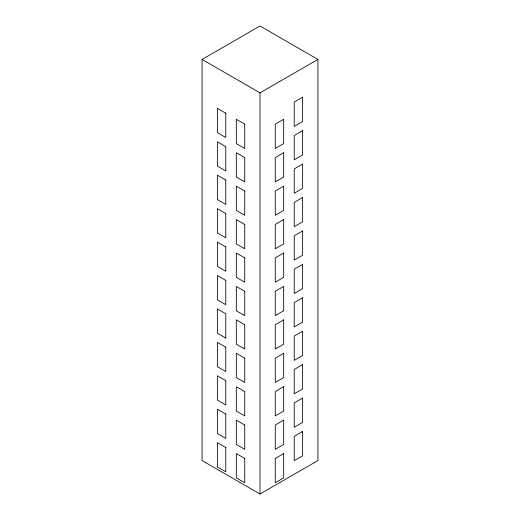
<?xml version="1.0" encoding="UTF-8"?>
<svg xmlns="http://www.w3.org/2000/svg" width="520" height="520" viewBox="0 0 520 520"><rect width="100%" height="100%" fill="white"/><g stroke="black" fill="none" stroke-linecap="round" stroke-linejoin="round"><path stroke-width="0.78" d="M202.098 59.43L260 26L317.902 59.43L317.902 460.571L260 494L202.098 460.571L202.098 59.43L260 92.859L260 494M260 92.859L317.902 59.43M225.784 338.104L217.367 333.242L217.367 308.925L225.784 313.788L225.784 337.942M302.633 97.214L294.216 102.076L294.216 126.386L302.633 121.524L302.633 97.214M283.686 119.294L275.262 124.156L275.262 148.473L283.686 143.611L283.686 119.294M302.633 130.644L294.216 135.506L294.216 159.816L302.633 154.953L302.633 130.644M283.686 152.724L275.262 157.586L275.262 181.896L283.686 177.034L283.686 152.724M302.633 164.073L294.216 168.935L294.216 193.245L302.633 188.383L302.633 164.073M283.686 186.154L275.262 191.016L275.262 215.326L283.686 210.464L283.686 186.154M302.633 197.496L294.216 202.358L294.216 226.675L302.633 221.812L302.633 197.496M283.686 219.583L275.262 224.445L275.262 248.755L283.686 243.893L283.686 219.583M302.633 230.925L294.216 235.787L294.216 260.104L302.633 255.242L302.633 230.925M283.686 253.013L275.262 257.875L275.262 282.185L283.686 277.322L283.686 253.013M302.633 264.355L294.216 269.217L294.216 293.527L302.633 288.665L302.633 264.355M283.686 286.442L275.262 291.304L275.262 315.614L283.686 310.752L283.686 286.442M302.633 297.784L294.216 302.647L294.216 326.957L302.633 322.094L302.633 297.784M283.686 319.865L275.262 324.727L275.262 349.043L283.686 344.182L283.686 319.865M302.633 331.214L294.216 336.076L294.216 360.386L302.633 355.524L302.633 331.214M283.686 353.294L275.262 358.156L275.262 382.473L283.686 377.611L283.686 353.294M302.633 364.644L294.216 369.506L294.216 393.816L302.633 388.954L302.633 364.644M283.686 386.724L275.262 391.586L275.262 415.896L283.686 411.034L283.686 386.724M302.633 398.073L294.216 402.935L294.216 427.245L302.633 422.383L302.633 398.073M283.686 420.154L275.262 425.016L275.262 449.325L283.686 444.464L283.686 420.154M302.633 431.496L294.216 436.358L294.216 460.675L302.633 455.812L302.633 431.496M283.686 453.583L275.262 458.445L275.262 482.755L283.686 477.893L283.686 453.583M225.784 113.217L217.367 108.355L217.367 132.665L225.784 137.527L225.784 113.217M244.738 124.156L236.314 119.294L236.314 143.611L244.738 148.473L244.738 124.156M225.784 146.647L217.367 141.785L217.367 166.095L225.784 170.957L225.784 146.647M244.738 157.586L236.314 152.724L236.314 177.034L244.738 181.896L244.738 157.586M225.784 180.076L217.367 175.214L217.367 199.524L225.784 204.386L225.784 180.076M244.738 191.016L236.314 186.154L236.314 210.464L244.738 215.326L244.738 191.016M225.784 213.506L217.367 208.644L217.367 232.953L225.784 237.816L225.784 213.506M244.738 224.445L236.314 219.583L236.314 243.893L244.738 248.755L244.738 224.445M225.784 246.935L217.367 242.073L217.367 266.383L225.784 271.245L225.784 246.935M244.738 257.875L236.314 253.013L236.314 277.322L244.738 282.185L244.738 257.875M225.784 280.358L217.367 275.496L217.367 299.812L225.784 304.675L225.784 280.358M244.738 291.304L236.314 286.442L236.314 310.752L244.738 315.614L244.738 291.304M244.738 324.727L236.314 319.865L236.314 344.182L244.738 349.043L244.738 324.727M225.784 347.217L217.367 342.355L217.367 366.665L225.784 371.527L225.784 347.217M244.738 358.156L236.314 353.294L236.314 377.611L244.738 382.473L244.738 358.156M225.784 380.647L217.367 375.785L217.367 400.094L225.784 404.957L225.784 380.647M244.738 391.586L236.314 386.724L236.314 411.034L244.738 415.896L244.738 391.586M225.784 414.076L217.367 409.214L217.367 433.524L225.784 438.386L225.784 414.076M244.738 425.016L236.314 420.154L236.314 444.464L244.738 449.325L244.738 425.016M225.784 447.506L217.367 442.644L217.367 466.954L225.784 471.816L225.784 447.506M244.738 458.445L236.314 453.583L236.314 477.893L244.738 482.755L244.738 458.445"/></g></svg>
